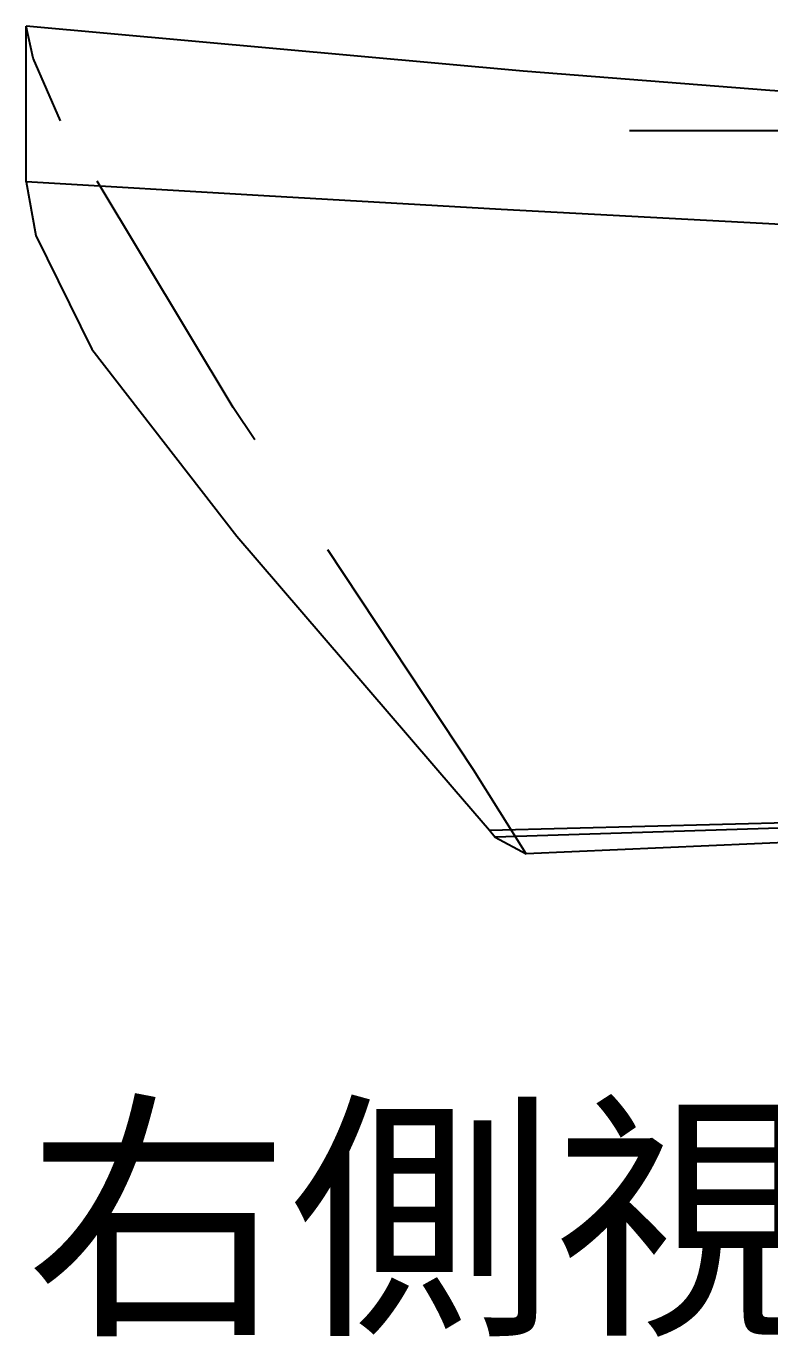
# Model space of a CAD drawing. Header units: metres. Extents: x -6 to 410, y 10 to 287.
# Drawn here: x 106.64 to 115.1, y 104.75 to 119.65 of the extents above; entities that cross this region are included whole.
import ezdxf

# ---------------------------------------------------------------- set-up
doc = ezdxf.new("R2010")
doc.units = ezdxf.units.M
doc.linetypes.add('CENTER2', pattern=[12.5, 8, -1.5, 1.5, -1.5])
doc.linetypes.add('DASHED', pattern=[4.5, 3, -1.5])
for name, color, linetype in [('HIDDEN', 9, 'DASHED'), ('TEXT', 7, 'Continuous'), ('VISIBLE', 3, 'Continuous')]:
    doc.layers.add(name, color=color, linetype=linetype)
doc.styles.add('CHINESE', font='msjh.ttc')

msp = doc.modelspace()

# ---------------------------------------------------------------- linework, layer by layer
at = {"layer": 'CENTER2', "color": 3, "linetype": 'CENTER2'}
msp.add_line((113.501, 118.459), (182.965, 118.459), dxfattribs=at)
at = {"layer": 'HIDDEN'}
for points in [[(111.729, 111.195), (108.998, 115.314), (107.035, 118.572), (106.725, 119.282), (106.644, 119.646)], [(112.326, 110.241), (111.729, 111.195)]]:
    msp.add_lwpolyline(points, dxfattribs=at)
at = {"layer": 'VISIBLE'}
for p, q in [((106.644, 117.878), (106.644, 119.646)), ((111.91, 110.507), (123.941, 110.825)), ((123.941, 110.804), (111.974, 110.43)), ((123.941, 110.749), (112.326, 110.241))]:
    msp.add_line(p, q, dxfattribs=at)
for points in [[(123.941, 118.42), (123.047, 118.459), (121.189, 118.545), (119.329, 118.642), (119.054, 118.658), (117.898, 118.726), (115.099, 118.915), (112.293, 119.133), (106.644, 119.646)], [(123.522, 117.028), (119.677, 117.179), (115.861, 117.359), (112.044, 117.562), (109.344, 117.716), (106.644, 117.878)], [(106.644, 117.878), (106.752, 117.266), (107.392, 115.977), (109.04, 113.85), (111.51, 110.973)], [(111.51, 110.973), (111.91, 110.507)], [(111.91, 110.507), (111.974, 110.43)], [(111.974, 110.43), (112.326, 110.241)]]:
    msp.add_lwpolyline(points, dxfattribs=at)

# ---------------------------------------------------------------- texts
at = {"layer": 'TEXT', "style": 'CHINESE'}
msp.add_text('右側視圖 RIGHT VIEW', height=2.2, dxfattribs=at).set_placement((106.644, 105))

doc.saveas('drawing.dxf')
